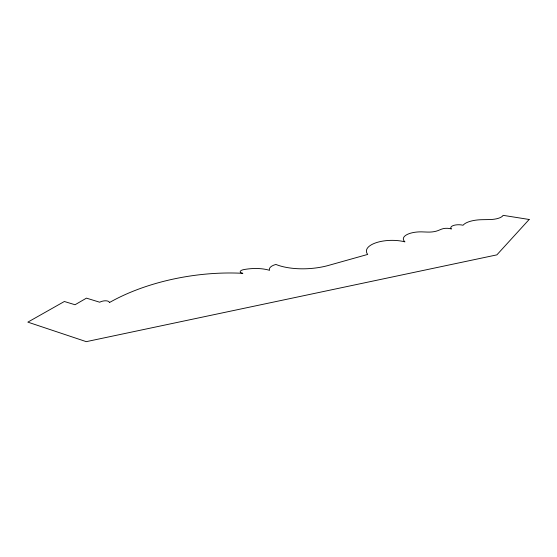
<?xml version="1.0" encoding="UTF-8"?>
<svg xmlns="http://www.w3.org/2000/svg" width="557" height="557" viewBox="0 0 557 557"><rect width="100%" height="100%" fill="white"/><g stroke="black" fill="none" stroke-linecap="round" stroke-linejoin="round"><path stroke-width="0.84" d="M529.15 219.479L496.872 254.869L86.279 341.657L27.85 322.134L64.354 301.497L75.035 304.742L86.467 298.141L99.717 302.221A5.876 2.541 -10.9 0 1 105.9 300.801A5.876 2.541 -10.9 0 1 109.395 302.576A137.488 68.553 -8.4 0 1 242.838 273.32A4.386 1.901 -5.9 0 1 240.213 271.635A4.386 1.901 -5.9 0 1 243.5 269.665A29.242 13.02 -5.8 0 1 269.567 270.326A11.265 4.895 -4.6 0 1 275.903 264.443A43.369 18.04 -3.6 0 0 327.523 265.696L367.717 254.417A24.968 10.423 -0.9 0 1 376.052 242.741A24.968 10.423 -0.9 0 1 404.953 241.863A17.441 7.018 -0.1 0 1 421.398 231.858L427.504 232.081A12.964 5.041 0 0 0 438.094 230.556L441.645 229.115A7.116 2.785 0.6 0 1 451.435 228.997A8.097 3.133 0.9 0 1 453.572 225.439A8.097 3.133 0.9 0 1 463.048 225.237A22.482 8.64 1.6 0 1 482.139 219.688L489.617 219.562A15.408 5.674 1.4 0 0 503.117 215.343L529.15 219.479"/></g></svg>
